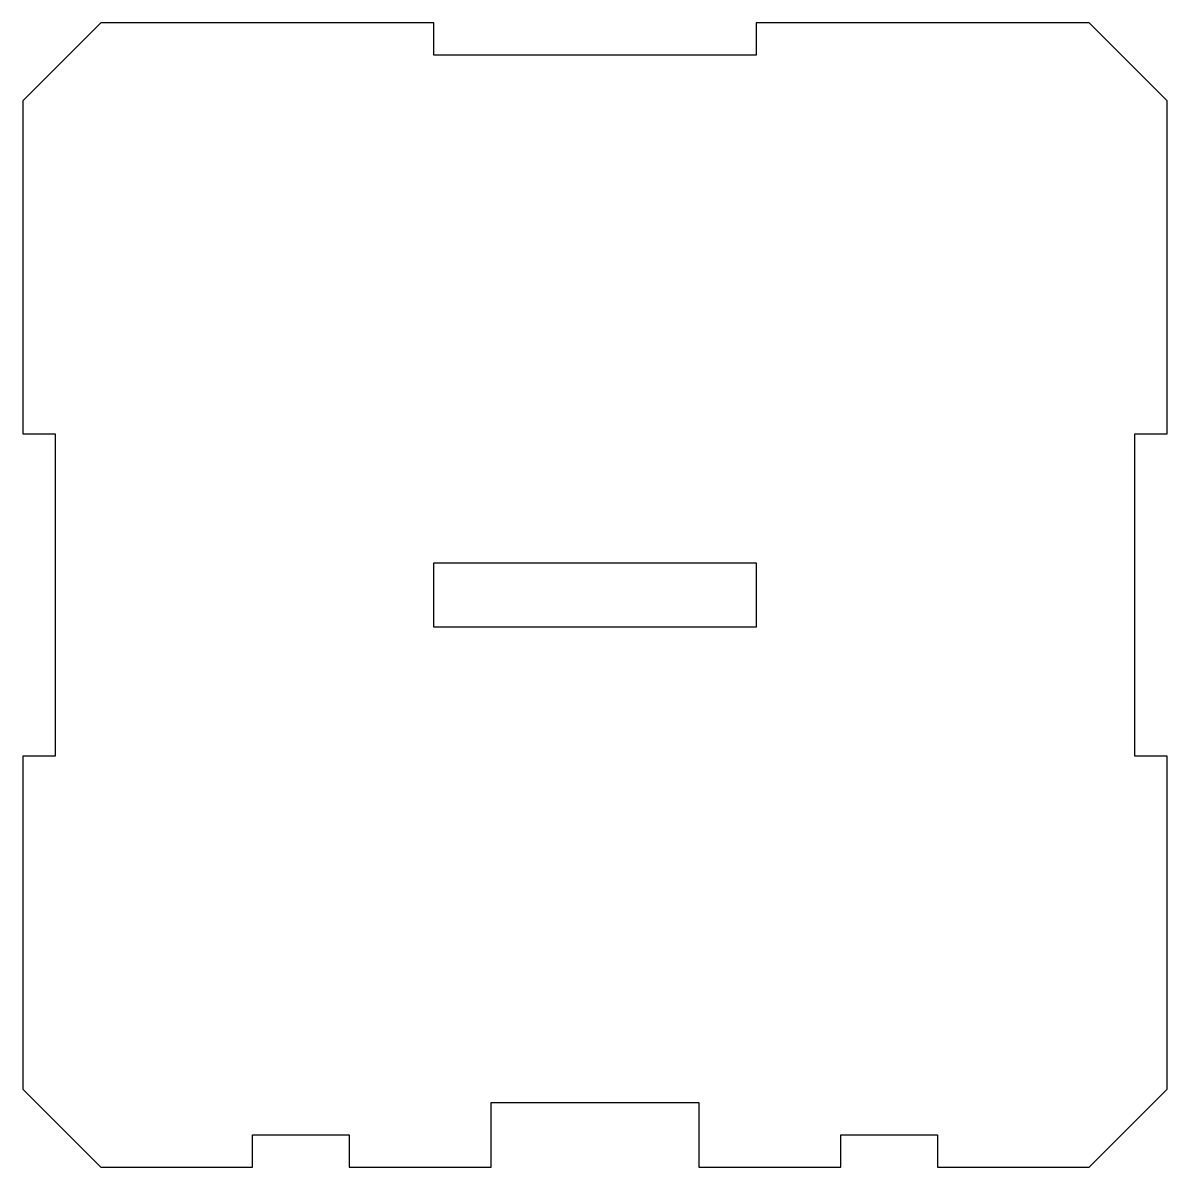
# Model space of a CAD drawing. Header units: inches. Extents: x -1.4 to 1.4, y -2.87 to -0.08.
import ezdxf

# ---------------------------------------------------------------- set-up
doc = ezdxf.new("R2010")
doc.units = ezdxf.units.IN
doc.layers.get('0').update_dxf_attribs({"linetype": 'CONTINUOUS'})

msp = doc.modelspace()

# ---------------------------------------------------------------- linework, layer by layer
for points in [[(1.2075, -0.0787), (0.3937, -0.0787), (0.3937, -0.1575), (-0.3937, -0.1575), (-0.3937, -0.0787), (-1.2075, -0.0787), (-1.3976, -0.2688), (-1.3976, -1.0827), (-1.3189, -1.0827), (-1.3189, -1.8701), (-1.3976, -1.8701), (-1.3976, -2.6839), (-1.2075, -2.874), (-0.8366, -2.874), (-0.8366, -2.7953), (-0.6004, -2.7953), (-0.6004, -2.874), (-0.2539, -2.874), (-0.2539, -2.7165), (0.2539, -2.7165), (0.2539, -2.874), (0.6004, -2.874), (0.6004, -2.7953), (0.8366, -2.7953), (0.8366, -2.874), (1.2075, -2.874), (1.3976, -2.6839), (1.3976, -1.8701), (1.3189, -1.8701), (1.3189, -1.0827), (1.3976, -1.0827), (1.3976, -0.2688)], [(-0.3937, -1.3976), (0.3937, -1.3976), (0.3937, -1.5551), (-0.3937, -1.5551)]]:
    msp.add_lwpolyline(points, close=True)

doc.saveas('drawing.dxf')
